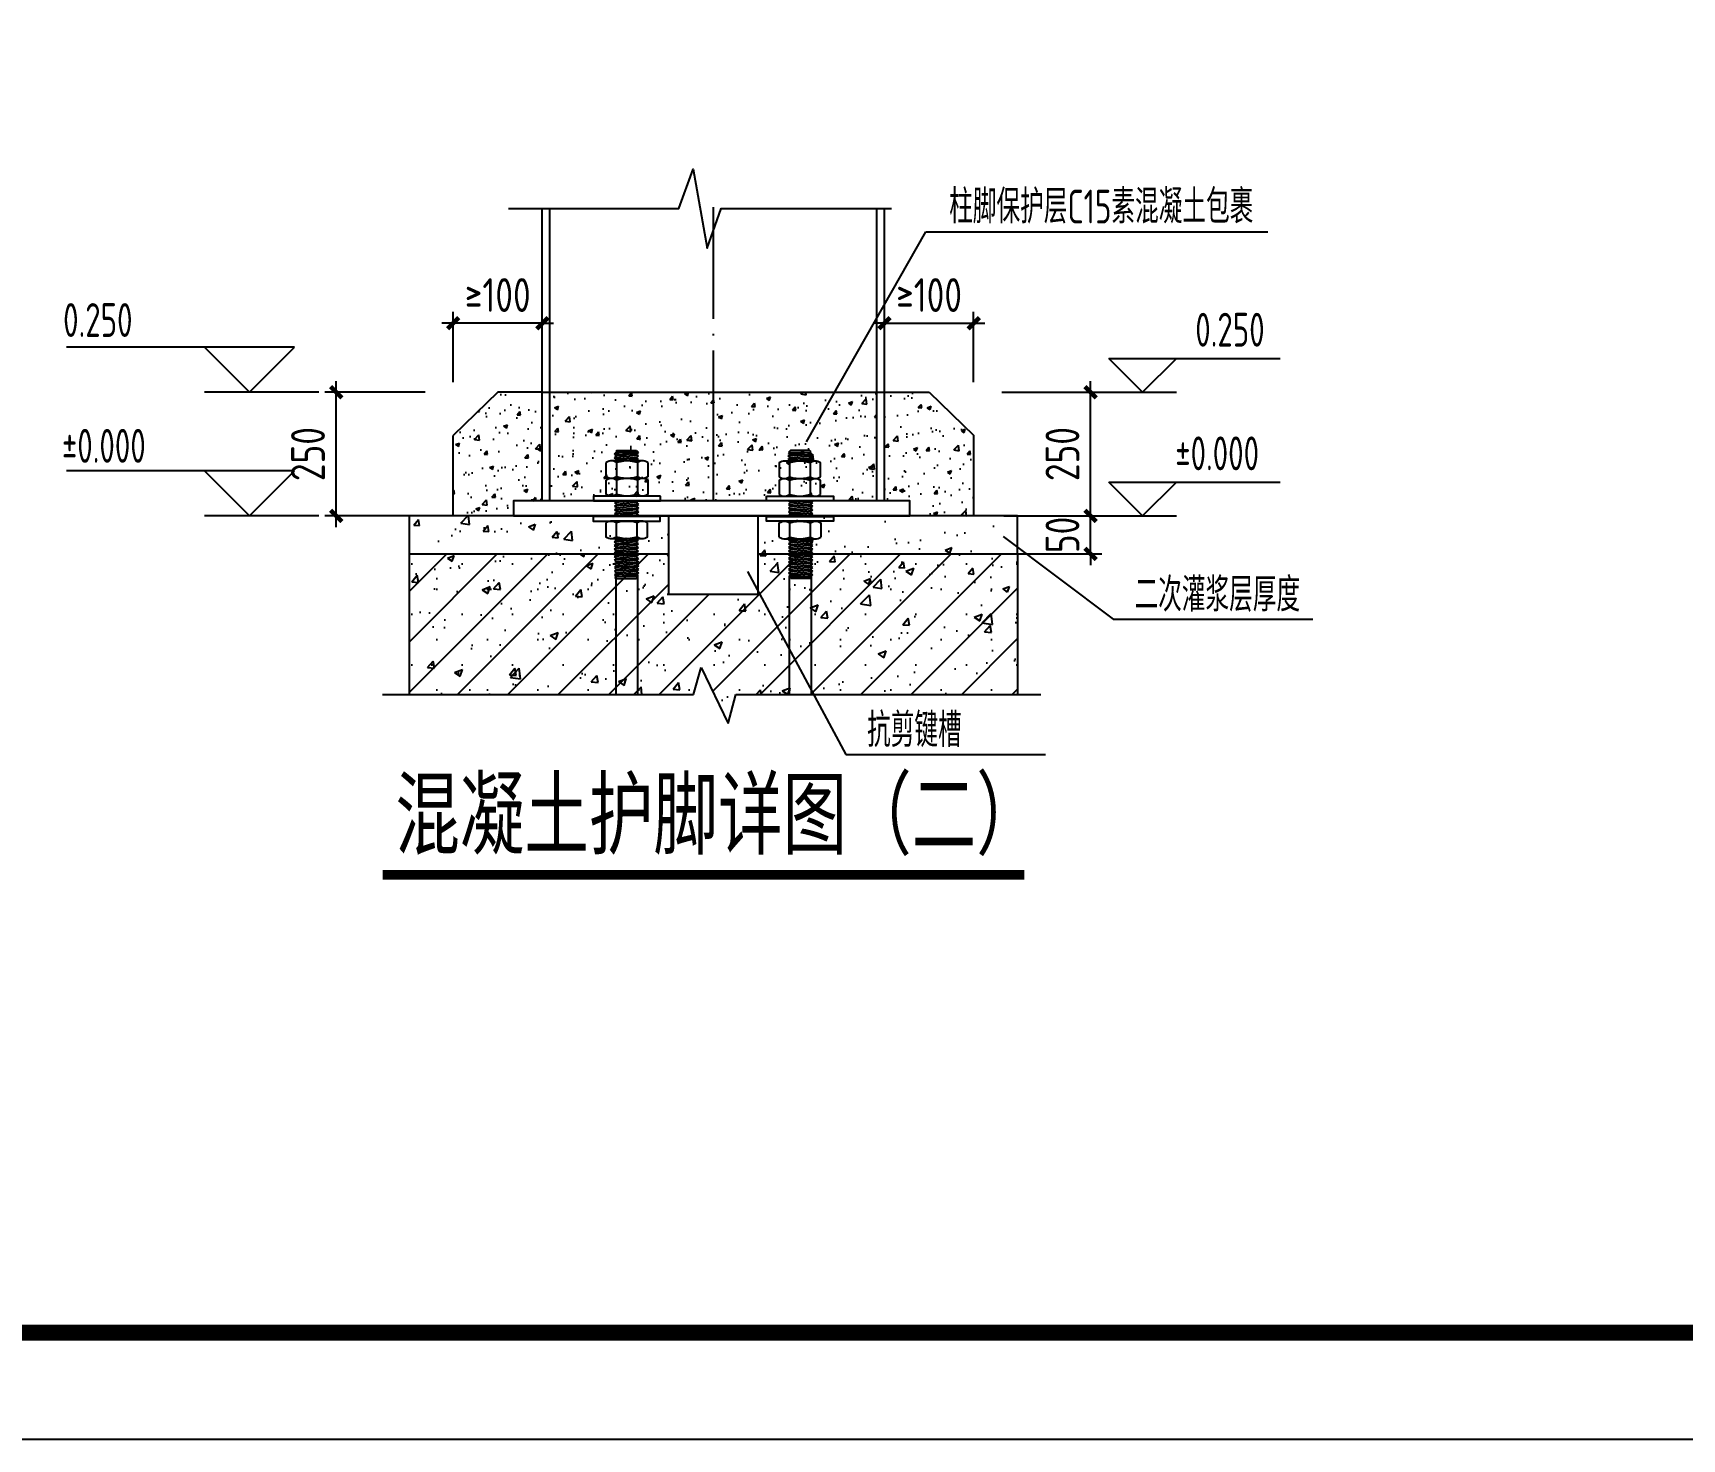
# Model space of a CAD drawing. Extents: x -89996 to 1006241, y -2176 to 440573.
# Drawn here: x 488314 to 510266, y 88594 to 107303 of the extents above; entities that cross this region are included whole.
import ezdxf

# ---------------------------------------------------------------- set-up
doc = ezdxf.new("R2010")
doc.units = 0
doc.header["$LTSCALE"] = 1000
doc.header["$MEASUREMENT"] = 0
doc.linetypes.add('DOTE', pattern=[2.42, 2, -0.2, 0.02, -0.2])
for name, color, linetype in [('AXIS_DIM', 3, 'Continuous'), ('C', 6, 'Continuous'), ('DIM', 146, 'Continuous'), ('DIM_ELEV', 3, 'Continuous'), ('DIM_SYMB', 3, 'Continuous'), ('DOTE', 1, 'DOTE'), ('PUB_TEXT', 7, 'Continuous'), ('PUB_TITLE', 4, 'Continuous'), ('构造线', 7, 'Continuous'), ('标注', 3, 'Continuous'), ('细实线', 6, 'Continuous')]:
    doc.layers.add(name, color=color, linetype=linetype)
doc.styles.add('STYLE3', font='', dxfattribs={"width": 0.7, "height": 6})
doc.styles.add('TSSD_Dimension', font='Tssdeng.shx', dxfattribs={"width": 0.8, "bigfont": 'hztxt.shx'})
doc.styles.get('STYLE3').set_extended_font_data('NSimSun')
doc.dimstyles.new('TSSD_100_150', dxfattribs={"dimtxt": 450, "dimasz": 150, "dimexe": 150, "dimexo": 375, "dimgap": 150, "dimtad": 1, "dimdec": 0, "dimzin": 0, "dimdsep": 46, "dimtxsty": 'TSSD_Dimension', "dimblk": 'ARCHTICK', "dimcen": 0, "dimdle": 150, "dimclrt": 7, "dimadec": 0, "dimazin": 0, "dimtfac": 1, "dimtdec": 0, "dimtix": 1, "dimtmove": 2, "dimatfit": 3, "dimfxl": 0, "dimtolj": 1, "dimtzin": 0, "dimarcsym": 0})
pattern_1 = [(50, (312175, 168212.66), (544.6695, -47.6524), [56.9531, -626.4844]), (355, (312175, 168212.66), (-105.3643, 571.1959), [45.5625, -501.1875]), (100.4514, (312220.37, 168208.7), (439.3056, 523.5432), [48.4027, -532.4298]), (46.1842, (312175, 168364.54), (810.4362, -125.691), [85.4297, -939.7266]), (96.6356, (312242.5, 168354.1), (709.7595, 739.7208), [72.604, -798.6446]), (351.1842, (312175, 168364.5), (709.759, 739.7213), [68.3437, -751.7812]), (21, (312250.9, 168326.57), (453.2763, -305.7387), [56.9531, -626.4844]), (326, (312250.9, 168326.57), (184.7676, 550.6608), [45.5625, -501.1875]), (71.4514, (312288.7, 168301.1), (638.044, 244.9216), [48.4027, -532.4298]), (37.5, (312174.98, 168212.66), (9.23389, 252.79127), [0, -495.1125, 0, -508.78125, 0, -503.08594]), (7.5, (312174.98, 168212.66), (199.76843, 299.5064), [0, -290.08125, 0, -483.72187, 0, -191.7422]), (327.5, (312005.64, 168212.66), (405.37141, -17.1276), [0, -189.84375, 0, -592.3125, 0, -785.9531]), (317.5, (311929.7, 168212.66), (442.857, 76.0172), [0, -246.7969, 0, -393.35625, 0, -558.1406])]

# ---------------------------------------------------------------- blocks, each defined once
blk = doc.blocks.new('_ArchTick')
at = {"color": 0, "linetype": 'ByBlock', "const_width": 0.4}
blk.add_lwpolyline([(-0.5, -0.5), (0.5, 0.5)], dxfattribs=at)
blk = doc.blocks.new('*D310')
at = {"layer": 'AXIS_DIM', "color": 0, "lineweight": -2, "transparency": 16777216}
for p, q in [((493533, 102522), (492200, 102522)), ((492350, 100727), (492350, 102672)), ((493504, 100877), (492200, 100877))]:
    blk.add_line(p, q, dxfattribs=at)
at = {"layer": 'Defpoints', "color": 0, "transparency": 16777216}
for p in [(492350, 102522), (493908, 102522), (493879, 100877)]:
    blk.add_point(p, dxfattribs=at)
at = {"layer": 'AXIS_DIM', "color": 0, "lineweight": -2, "transparency": 16777216, "xscale": 150, "yscale": 150, "zscale": 150}
for p, rotation in [((492350, 102522), 90), ((492350, 100877), 270)]:
    blk.add_blockref('_ArchTick', p, dxfattribs=dict(at, rotation=rotation))
at = {"layer": 'AXIS_DIM', "color": 7, "transparency": 16777216, "insert": (491975, 101700), "char_height": 450, "attachment_point": 5, "rotation": 90, "style": 'TSSD_Dimension'}
blk.add_mtext('\\A1;250', dxfattribs=at)
blk = doc.blocks.new('*D311')
at = {"layer": 'AXIS_DIM', "color": 0, "lineweight": -2, "transparency": 16777216}
for p, q in [((501211, 102522), (502543, 102522)), ((502393, 100727), (502393, 102672)), ((501240, 100877), (502543, 100877))]:
    blk.add_line(p, q, dxfattribs=at)
at = {"layer": 'Defpoints', "color": 0, "transparency": 16777216}
for p in [(500836, 102522), (502393, 102522), (500865, 100877)]:
    blk.add_point(p, dxfattribs=at)
at = {"layer": 'AXIS_DIM', "color": 0, "lineweight": -2, "transparency": 16777216, "xscale": 150, "yscale": 150, "zscale": 150}
for p, rotation in [((502393, 102522), 90), ((502393, 100877), 270)]:
    blk.add_blockref('_ArchTick', p, dxfattribs=dict(at, rotation=rotation))
at = {"layer": 'AXIS_DIM', "color": 7, "transparency": 16777216, "insert": (502018, 101700), "char_height": 450, "attachment_point": 5, "rotation": 90, "style": 'TSSD_Dimension'}
blk.add_mtext('\\A1;250', dxfattribs=at)
blk = doc.blocks.new('*D312')
at = {"layer": 'AXIS_DIM', "color": 0, "lineweight": -2, "transparency": 16777216}
for p, q in [((493908, 103441), (493758, 103441)), ((493908, 102655), (493908, 103591)), ((495094, 103441), (493908, 103441)), ((495094, 102655), (495094, 103591)), ((495094, 103441), (495244, 103441))]:
    blk.add_line(p, q, dxfattribs=at)
at = {"layer": 'Defpoints', "color": 0, "transparency": 16777216}
for p in [(493908, 103441), (493908, 102280), (495094, 102280)]:
    blk.add_point(p, dxfattribs=at)
at = {"layer": 'AXIS_DIM', "color": 0, "lineweight": -2, "transparency": 16777216, "xscale": 150, "yscale": 150, "zscale": 150}
blk.add_blockref('_ArchTick', (493908, 103441), dxfattribs=at)
at = {"layer": 'AXIS_DIM', "color": 0, "lineweight": -2, "transparency": 16777216, "xscale": 150, "yscale": 150, "zscale": 150, "rotation": 180}
blk.add_blockref('_ArchTick', (495094, 103441), dxfattribs=at)
at = {"layer": 'AXIS_DIM', "color": 7, "transparency": 16777216, "insert": (494501, 103816), "char_height": 450, "attachment_point": 5, "style": 'TSSD_Dimension'}
blk.add_mtext('\\A1;≥100', dxfattribs=at)
blk = doc.blocks.new('*D313')
at = {"layer": 'AXIS_DIM', "color": 0, "lineweight": -2, "transparency": 16777216}
for p, q in [((499650, 103441), (499500, 103441)), ((499650, 102655), (499650, 103591)), ((499650, 103441), (500836, 103441)), ((500836, 102655), (500836, 103591)), ((500836, 103441), (500986, 103441))]:
    blk.add_line(p, q, dxfattribs=at)
at = {"layer": 'Defpoints', "color": 0, "transparency": 16777216}
for p in [(500836, 103441), (499650, 102280), (500836, 102280)]:
    blk.add_point(p, dxfattribs=at)
at = {"layer": 'AXIS_DIM', "color": 0, "lineweight": -2, "transparency": 16777216, "xscale": 150, "yscale": 150, "zscale": 150}
blk.add_blockref('_ArchTick', (499650, 103441), dxfattribs=at)
at = {"layer": 'AXIS_DIM', "color": 0, "lineweight": -2, "transparency": 16777216, "xscale": 150, "yscale": 150, "zscale": 150, "rotation": 180}
blk.add_blockref('_ArchTick', (500836, 103441), dxfattribs=at)
at = {"layer": 'AXIS_DIM', "color": 7, "transparency": 16777216, "insert": (500243, 103816), "char_height": 450, "attachment_point": 5, "style": 'TSSD_Dimension'}
blk.add_mtext('\\A1;≥100', dxfattribs=at)
blk = doc.blocks.new('*D319')
at = {"layer": 'AXIS_DIM', "color": 0, "lineweight": -2, "transparency": 16777216}
for p, q in [((502393, 100877), (502393, 101027)), ((501333, 100877), (502543, 100877)), ((502393, 100371), (502393, 100877)), ((501360, 100371), (502543, 100371)), ((502393, 100371), (502393, 100221))]:
    blk.add_line(p, q, dxfattribs=at)
at = {"layer": 'Defpoints', "color": 0, "transparency": 16777216}
for p in [(500958, 100877), (502393, 100877), (500985, 100371)]:
    blk.add_point(p, dxfattribs=at)
at = {"layer": 'AXIS_DIM', "color": 0, "lineweight": -2, "transparency": 16777216, "xscale": 150, "yscale": 150, "zscale": 150}
for p, rotation in [((502393, 100877), 270), ((502393, 100371), 90)]:
    blk.add_blockref('_ArchTick', p, dxfattribs=dict(at, rotation=rotation))
at = {"layer": 'AXIS_DIM', "color": 7, "transparency": 16777216, "insert": (502018, 100624), "char_height": 450, "attachment_point": 5, "rotation": 90, "style": 'TSSD_Dimension'}
blk.add_mtext('\\A1;50', dxfattribs=at)

msp = doc.modelspace()

# ---------------------------------------------------------------- hatches: boundary and pattern name
h = msp.add_hatch()
h.set_pattern_fill('混凝土', color=256, scale=75.9375, style=0)
h.set_pattern_definition(pattern_1)
h.paths.add_polyline_path([(495093.8, 102522.29), (494500.72, 102522.29), (493907.64, 101946.62), (493907.64, 100876.97), (494711.95, 100876.97), (494711.95, 101079.47), (495093.8, 101079.47)])
h = msp.add_hatch()
h.set_pattern_fill('混凝土', color=256, scale=75.9375, style=0)
h.set_pattern_definition([(50, (-62979.4, 72162.25), (544.66945, -47.6524), [56.9531, -626.4844]), (355, (-62979.4, 72162.25), (-105.3643, 571.1959), [45.5625, -501.1875]), (100.4514, (-62934, 72158.3), (439.30556, 523.54315), [48.4027, -532.4298]), (46.1842, (-62979.4, 72314.1), (810.4362, -125.691), [85.4297, -939.7266]), (96.6356, (-62911.9, 72303.65), (709.7595, 739.7208), [72.6041, -798.6446]), (351.1842, (-62979.4, 72314.1), (709.7589, 739.7213), [68.3437, -751.7812]), (21, (-62903.46, 72276.15), (453.2763, -305.73872), [56.9531, -626.4844]), (326, (-62903.46, 72276.15), (184.7676, 550.6608), [45.5625, -501.1875]), (71.4514, (-62865.7, 72250.7), (638.04406, 244.9216), [48.4027, -532.4298]), (37.5, (-62979.4, 72162.25), (9.23389, 252.79127), [0, -495.1125, 0, -508.78125, 0, -503.08594]), (7.5, (-62979.4, 72162.25), (199.76843, 299.5064), [0, -290.08125, 0, -483.72187, 0, -191.74219]), (327.5, (-63148.74, 72162.25), (405.37141, -17.127606), [0, -189.84375, 0, -592.3125, 0, -785.95312]), (317.5, (-63224.68, 72162.25), (442.857, 76.01722), [0, -246.79687, 0, -393.35625, 0, -558.14062])])
h.paths.add_polyline_path([(497371.92, 102522.29), (495195.05, 102522.29), (495195.05, 101079.47), (495773.89, 101079.47), (495773.89, 101141.45), (496666.18, 101141.45), (496666.18, 101079.47), (497371.92, 101079.47)])
h.paths.add_polyline_path([(496360.18, 101163.74), (496360.18, 101163.74), (496360.18, 101163.74)], flags=16)
h.paths.add_polyline_path([(496221.71, 101374.96), (496220.87, 101374.91), (496220.03, 101374.96)], flags=16)
h.paths.add_polyline_path([(496085.73, 101626.23), (496083.24, 101628.25), (496083.24, 101624.21)], flags=16)
h.paths.add_polyline_path([(497371.92, 101079.47), (498077.67, 101079.47), (498077.67, 101141.45), (498969.96, 101141.45), (498969.96, 101079.47), (499548.8, 101079.47), (499548.8, 102522.29), (497371.92, 102522.29)])
h.paths.add_polyline_path([(498686.62, 101699.47), (498697.03, 101707.89), (498683.67, 101721.24), (498659.67, 101721.24)], flags=16)
h.paths.add_polyline_path([(498320.26, 101374.49), (498324.99, 101375.34), (498324.98, 101375.34), (498324.98, 101374.49)], flags=16)
h.paths.add_polyline_path([(498724.02, 101375.34), (498719.29, 101374.49), (498719.29, 101374.49), (498719.29, 101375.34)], flags=16)
h = msp.add_hatch()
h.set_pattern_fill('混凝土', color=256, scale=75.9375, style=0)
h.set_pattern_definition(pattern_1)
h.paths.add_polyline_path([(499650.05, 101079.47), (499988.58, 101079.47), (499988.58, 100876.97), (500836.21, 100876.97), (500836.21, 101946.62), (500243.13, 102522.29), (499650.05, 102522.29)])
at = {"layer": '构造线'}
h = msp.add_hatch(dxfattribs=at)
h.set_pattern_fill('AR-CONC', color=256, scale=5.0625, style=0)
h.set_pattern_definition([(50, (403195.8, 23951.5), (922.31, -80.6916), [96.4406, -1060.847]), (355, (403195.8, 23951.5), (-178.417, 967.224), [77.1525, -848.6775]), (100.451, (403272.7, 23944.8), (743.8964, 886.528), [81.962, -901.5806]), (46.1842, (403195.8, 24208.7), (1372.338, -212.839), [144.661, -1591.27]), (96.6356, (403310.2, 24191), (1201.859, 1252.592), [122.943, -1352.371]), (351.184, (403195.8, 24208.7), (1201.861, 1252.59), [115.729, -1273.016]), (21, (403324.4, 24144.4), (767.5503, -517.719), [96.4406, -1060.847]), (326, (403324.4, 24144.4), (312.873, 932.4516), [77.1525, -848.6775]), (71.4514, (403388.4, 24101.3), (1080.421, 414.7345), [81.962, -901.5806]), (37.5, (403195.83, 23951.53), (15.63605, 428.0599), [0, -838.3905, 0, -861.5362, 0, -851.8922]), (7.5, (403195.83, 23951.53), (338.2745, 507.1642), [0, -491.2042, 0, -819.1024, 0, -324.6834]), (327.5, (402909.08, 23951.53), (686.4274, -29.0018), [0, -321.4687, 0, -1002.9825, 0, -1330.8806]), (317.5, (402780.5, 23951.5), (749.904, 128.7216), [0, -417.9094, 0, -666.0832, 0, -945.118])])
h.paths.add_polyline_path([(496778.84, 99864.47), (496778.84, 100876.97), (493321.92, 100876.97), (493321.92, 99864.47)])
h.paths.add_polyline_path([(497965, 100876.97), (497965, 99864.47), (501421.92, 99864.47), (501421.92, 100876.97)])
at = {"layer": '细实线'}
h = msp.add_hatch(dxfattribs=at)
h.set_pattern_fill('SACNCR', color=256, scale=5062.499998, style=0)
h.set_pattern_definition([(45, (561818.4, 205281.87), (-335.5995, 335.5995), []), (45, (562154, 205281.87), (-335.5995, 335.5995), [0, -474.6094])])
h.paths.add_polyline_path([(496778.84, 99830.08), (496778.84, 100370.72), (493321.92, 100370.72), (493321.92, 98498.63), (497105.3, 98498.63), (497206.55, 98858.99), (497567.56, 98115.75), (497668.81, 98498.63), (501421.92, 98498.63), (501421.92, 100370.72), (497965, 100370.72), (497965, 99830.08)])
h = msp.add_hatch(dxfattribs=at)
h.set_pattern_fill('混凝土', color=256, scale=151.875, style=0)
h.set_pattern_definition([(50, (561818.4, 205281.9), (1089.339, -95.305), [113.906, -1252.969]), (355, (561818.4, 205281.9), (-210.729, 1142.392), [91.125, -1002.375]), (100.4514, (561909.2, 205273.9), (878.611, 1047.086), [96.805, -1064.86]), (46.1842, (561818.4, 205585.6), (1620.872, -251.382), [170.86, -1879.453]), (96.6356, (561953.5, 205564.7), (1419.519, 1479.442), [145.208, -1597.29]), (351.1842, (561818.4, 205585.6), (1419.518, 1479.443), [136.687, -1503.562]), (21, (561970.3, 205509.7), (906.5526, -611.4774), [113.906, -1252.969]), (326, (561970.3, 205509.7), (369.535, 1101.322), [91.125, -1002.375]), (71.4514, (562045.8, 205458.7), (1276.088, 489.843), [96.805, -1064.86]), (37.5, (561818.4, 205281.87), (18.4678, 505.5825), [0, -990.225, 0, -1017.5625, 0, -1006.172]), (7.5, (561818.4, 205281.9), (399.5369, 599.0128), [0, -580.1625, 0, -967.4437, 0, -383.4844]), (327.5, (561479.74, 205281.87), (810.7428, -34.2552), [0, -379.6875, 0, -1184.625, 0, -1571.9062]), (317.5, (561327.86, 205281.9), (885.714, 152.0344), [0, -493.5937, 0, -786.7125, 0, -1116.2812])])
h.paths.add_polyline_path([(497965, 100370.72), (497965, 99864.47), (496778.84, 99864.47), (496778.84, 100370.72), (493321.92, 100370.72), (493321.92, 98498.63), (497105.3, 98498.63), (497206.55, 98858.99), (497567.56, 98115.75), (497668.81, 98498.63), (501421.92, 98498.63), (501421.92, 100370.72)])

# ---------------------------------------------------------------- linework, layer by layer
for p, q in [((494500.72, 102522.29), (493907.64, 101946.62)), ((495093.8, 102522.29), (494500.72, 102522.29)), ((495093.8, 102522.29), (499650.05, 102522.29)), ((495195.05, 102522.29), (499548.8, 102522.29)), ((499650.05, 102522.29), (500243.13, 102522.29)), ((500243.13, 102522.29), (500836.21, 101946.62)), ((493907.64, 100876.97), (493907.64, 101946.62)), ((500836.21, 100876.97), (500836.21, 101946.62))]:
    msp.add_line(p, q)
msp.add_lwpolyline([(496778.84, 100876.97), (497965, 100876.97), (497965, 99830.08), (496778.84, 99830.08)], close=True)
at = {"layer": 'C', "color": 1, "linetype": 'ByBlock', "const_width": 128.24, "elevation": -27272.66}
msp.add_lwpolyline([(492970.65, 96101.65), (501511.95, 96101.65)], dxfattribs=at)
at = {"layer": 'DIM'}
for p, q in [((498612.53, 101863.99), (500200.86, 104657.11)), ((500200.86, 104657.11), (504750.51, 104657.11))]:
    msp.add_line(p, q, dxfattribs=at)
at = {"layer": 'DIM_ELEV'}
for p, q in [((491796.68, 103122.29), (488758.68, 103122.29)), ((491196.68, 102522.29), (490596.68, 103122.29)), ((491196.68, 102522.29), (491796.68, 103122.29)), ((492119.71, 102522.29), (490596.68, 102522.29)), ((491796.68, 101476.97), (488758.68, 101476.97)), ((491196.68, 100876.97), (490596.68, 101476.97)), ((491196.68, 100876.97), (491796.68, 101476.97)), ((492119.71, 100876.97), (490596.68, 100876.97))]:
    msp.add_line(p, q, dxfattribs=at)
at = {"layer": 'DIM_SYMB', "elevation": -13636.33}
msp.add_lwpolyline([(494643.84, 104966.4), (496912.37, 104966.4), (497103.43, 105491.35), (497288.56, 104441.45), (497474.81, 104966.4), (499743.33, 104966.4)], dxfattribs=at)
at = {"layer": 'DOTE'}
msp.add_line((497371.92, 101079.47), (497371.92, 104986.29), dxfattribs=at)
at = {"layer": 'PUB_TITLE'}
msp.add_lwpolyline([(396096.09, 88593.71), (544696.09, 88593.71), (544696.09, 172593.71), (396096.09, 172593.71)], close=True, dxfattribs=at)
at = {"layer": 'PUB_TITLE', "const_width": 212.12}
msp.add_lwpolyline([(399631.44, 90007.85), (399631.44, 171179.57), (543281.95, 171179.57), (543281.95, 90007.85)], close=True, dxfattribs=at)
at = {"layer": '构造线', "color": 4}
for p, q in [((495093.8, 101079.47), (495093.8, 104966.4)), ((495195.05, 101079.47), (495195.05, 104966.4)), ((499548.8, 101079.47), (499548.8, 104966.4)), ((499650.05, 101079.47), (499650.05, 104966.4))]:
    msp.add_line(p, q, dxfattribs=at)
at = {"layer": '构造线', "color": 6}
for p, q in [((493321.92, 100370.72), (493321.92, 98498.63)), ((501421.92, 100370.72), (501421.92, 98498.63))]:
    msp.add_line(p, q, dxfattribs=at)
at = {"layer": '构造线', "color": 4}
msp.add_lwpolyline([(494711.95, 100876.97), (499988.58, 100876.97), (499988.58, 101079.47), (494711.95, 101079.47)], close=True, dxfattribs=at)
at = {"layer": '构造线', "color": 6}
msp.add_lwpolyline([(497965, 100370.72), (501421.92, 100370.72), (501421.92, 100876.97), (493321.92, 100876.97), (493321.92, 100370.72), (496778.84, 100370.72)], dxfattribs=at)
at = {"layer": '标注'}
for p, q in [((503085.76, 102522.29), (502635.76, 102972.29)), ((502635.76, 102972.29), (504914.26, 102972.29)), ((503085.76, 102522.29), (503535.76, 102972.29)), ((502393.49, 102522.29), (503535.76, 102522.29)), ((503085.76, 100876.97), (502635.76, 101326.97)), ((502635.76, 101326.97), (504914.26, 101326.97)), ((503085.76, 100876.97), (503535.76, 101326.97)), ((502393.49, 100876.97), (503535.76, 100876.97))]:
    msp.add_line(p, q, dxfattribs=at)
at = {"layer": '细实线', "color": 0}
for p, q in [((496055.29, 101650.24), (496085.73, 101674.84)), ((496375.08, 101626.23), (496055.29, 101650.83)), ((496085.73, 101626.23), (496055.29, 101650.83)), ((496056.87, 101699.18), (496087.31, 101723.78)), ((496087.31, 101675.17), (496056.87, 101699.77)), ((496376.66, 101674.58), (496056.87, 101699.18)), ((496087.31, 101748.38), (496073.7, 101734.77)), ((496090.45, 101721.24), (496073.7, 101734.77)), ((496344.64, 101650.24), (496085.73, 101674.84)), ((496087.31, 101748.38), (496346.21, 101748.38)), ((496373.35, 101721.24), (496090.45, 101721.24)), ((496346.21, 101699.18), (496114, 101721.24)), ((496375.08, 101626.23), (496344.64, 101650.83)), ((496346.21, 101748.38), (496373.42, 101721.17)), ((496346.21, 101699.18), (496373.42, 101721.17)), ((496376.66, 101674.58), (496346.21, 101699.18)), ((496346.21, 101650.57), (496376.66, 101675.17)), ((498367.19, 101674.58), (498397.63, 101699.18)), ((498367.19, 101674.58), (498686.98, 101699.18)), ((498397.63, 101650.57), (498367.19, 101675.17)), ((498368.77, 101626.23), (498399.21, 101650.83)), ((498368.77, 101626.23), (498688.56, 101650.83)), ((498397.63, 101748.38), (498370.42, 101721.17)), ((498397.63, 101699.18), (498370.42, 101721.17)), ((498370.5, 101721.24), (498653.4, 101721.24)), ((498656.54, 101748.38), (498397.63, 101748.38)), ((498397.63, 101699.18), (498629.85, 101721.24)), ((498399.21, 101650.24), (498658.11, 101674.84)), ((498653.4, 101721.24), (498670.14, 101734.77)), ((498656.54, 101748.38), (498670.14, 101734.77)), ((498686.98, 101699.18), (498656.54, 101723.78)), ((498656.54, 101675.17), (498686.98, 101699.77)), ((498688.56, 101650.24), (498658.11, 101674.84)), ((498658.11, 101626.23), (498688.56, 101650.83)), ((495962.91, 101596.87), (495944.77, 101586.09)), ((495944.77, 101397.25), (495944.77, 101586.09)), ((495982.68, 101604.25), (495962.91, 101596.87)), ((496003.45, 101608), (495982.68, 101604.25)), ((496024.55, 101608), (496003.45, 101608)), ((496429.42, 101608.47), (496014, 101608.47)), ((496045.32, 101604.25), (496024.55, 101608)), ((496065.09, 101596.87), (496045.32, 101604.25)), ((496063.75, 101608.47), (496085.73, 101626.23)), ((496083.24, 101586.09), (496065.09, 101596.87)), ((496128.51, 101598.47), (496083.24, 101586.09)), ((496083.24, 101586.09), (496083.24, 101397.25)), ((496272.67, 101608.47), (496085.73, 101626.23)), ((496174.84, 101605.96), (496128.51, 101598.47)), ((496221.71, 101608.47), (496174.84, 101605.96)), ((496268.58, 101605.96), (496221.71, 101608.47)), ((496314.91, 101598.47), (496268.58, 101605.96)), ((496360.18, 101586.09), (496314.91, 101598.47)), ((496353.1, 101608.47), (496375.08, 101626.23)), ((496378.32, 101596.87), (496360.18, 101586.09)), ((496360.18, 101586.09), (496360.18, 101397.25)), ((496398.09, 101604.25), (496378.32, 101596.87)), ((496418.86, 101608), (496398.09, 101604.25)), ((496439.97, 101608), (496418.86, 101608)), ((496460.73, 101604.25), (496439.97, 101608)), ((496480.5, 101596.87), (496460.73, 101604.25)), ((496498.65, 101586.09), (496480.5, 101596.87)), ((496498.65, 101586.09), (496498.65, 101397.25)), ((498245.2, 101586.09), (498263.34, 101596.87)), ((498245.2, 101586.09), (498245.2, 101397.25)), ((498263.34, 101596.87), (498283.11, 101604.25)), ((498283.11, 101604.25), (498303.88, 101608)), ((498303.88, 101608), (498324.98, 101608)), ((498314.43, 101608.47), (498729.85, 101608.47)), ((498324.98, 101608), (498345.75, 101604.25)), ((498345.75, 101604.25), (498365.52, 101596.87)), ((498365.52, 101596.87), (498383.67, 101586.09)), ((498390.75, 101608.47), (498368.77, 101626.23)), ((498383.67, 101586.09), (498428.94, 101598.47)), ((498383.67, 101586.09), (498383.67, 101397.25)), ((498428.94, 101598.47), (498475.27, 101605.96)), ((498471.18, 101608.47), (498658.11, 101626.23)), ((498475.27, 101605.96), (498522.14, 101608.47)), ((498522.14, 101608.47), (498569.01, 101605.96)), ((498569.01, 101605.96), (498615.34, 101598.47)), ((498615.34, 101598.47), (498660.61, 101586.09)), ((498680.09, 101608.47), (498658.11, 101626.23)), ((498660.61, 101586.09), (498678.75, 101596.87)), ((498660.61, 101586.09), (498660.61, 101397.25)), ((498678.75, 101596.87), (498698.52, 101604.25)), ((498698.52, 101604.25), (498719.29, 101608)), ((498719.29, 101608), (498740.4, 101608)), ((498740.4, 101608), (498761.16, 101604.25)), ((498761.16, 101604.25), (498780.93, 101596.87)), ((498780.93, 101596.87), (498799.08, 101586.09)), ((498799.08, 101397.25), (498799.08, 101586.09)), ((495962.91, 101386.48), (495944.77, 101397.25)), ((495962.91, 101363.35), (495944.77, 101352.57)), ((495944.77, 101163.74), (495944.77, 101352.57)), ((495982.68, 101379.09), (495962.91, 101386.48)), ((495982.68, 101370.74), (495962.91, 101363.35)), ((496003.45, 101375.34), (495982.68, 101379.09)), ((496003.45, 101374.49), (495982.68, 101370.74)), ((496024.55, 101375.34), (496003.45, 101375.34)), ((496024.55, 101374.49), (496003.45, 101374.49)), ((496429.42, 101374.96), (496014, 101374.96)), ((496045.32, 101379.09), (496024.55, 101375.34)), ((496045.32, 101370.74), (496024.55, 101374.49)), ((496065.09, 101386.48), (496045.32, 101379.09)), ((496065.09, 101363.35), (496045.32, 101370.74)), ((496083.23, 101397.25), (496065.09, 101386.48)), ((496083.24, 101352.57), (496065.09, 101363.35)), ((496128.5, 101384.87), (496083.23, 101397.25)), ((496128.51, 101364.96), (496083.24, 101352.57)), ((496083.24, 101352.57), (496083.24, 101163.74)), ((496174.84, 101377.38), (496128.5, 101384.87)), ((496174.84, 101372.45), (496128.51, 101364.96)), ((496221.71, 101374.87), (496174.84, 101377.38)), ((496221.71, 101374.96), (496174.84, 101372.45)), ((496268.58, 101377.38), (496221.71, 101374.87)), ((496268.58, 101372.45), (496221.71, 101374.96)), ((496314.91, 101384.87), (496268.58, 101377.38)), ((496314.91, 101364.96), (496268.58, 101372.45)), ((496360.18, 101397.25), (496314.91, 101384.87)), ((496360.18, 101352.57), (496314.91, 101364.96)), ((496378.32, 101386.48), (496360.18, 101397.25)), ((496378.32, 101363.35), (496360.18, 101352.57)), ((496360.18, 101352.57), (496360.18, 101163.74)), ((496398.09, 101379.09), (496378.32, 101386.48)), ((496398.09, 101370.74), (496378.32, 101363.35)), ((496418.86, 101375.34), (496398.09, 101379.09)), ((496418.86, 101374.49), (496398.09, 101370.74)), ((496439.96, 101375.34), (496418.86, 101375.34)), ((496439.97, 101374.49), (496418.86, 101374.49)), ((496460.73, 101379.09), (496439.96, 101375.34)), ((496460.73, 101370.74), (496439.97, 101374.49)), ((496480.5, 101386.48), (496460.73, 101379.09)), ((496480.5, 101363.35), (496460.73, 101370.74)), ((496498.65, 101397.25), (496480.5, 101386.48)), ((496498.65, 101352.57), (496480.5, 101363.35)), ((496498.65, 101352.57), (496498.65, 101163.74)), ((498245.2, 101397.25), (498263.34, 101386.48)), ((498245.2, 101352.57), (498263.34, 101363.35)), ((498245.2, 101352.57), (498245.2, 101163.74)), ((498263.34, 101386.48), (498283.11, 101379.09)), ((498263.34, 101363.35), (498283.11, 101370.74)), ((498283.11, 101379.09), (498303.88, 101375.34)), ((498283.11, 101370.74), (498303.88, 101374.49)), ((498303.88, 101375.34), (498324.99, 101375.34)), ((498303.88, 101374.49), (498324.98, 101374.49)), ((498314.43, 101374.96), (498729.85, 101374.96)), ((498324.98, 101374.49), (498345.75, 101370.74)), ((498324.99, 101375.34), (498345.75, 101379.09)), ((498345.75, 101379.09), (498365.52, 101386.48)), ((498345.75, 101370.74), (498365.52, 101363.35)), ((498365.52, 101386.48), (498383.67, 101397.25)), ((498365.52, 101363.35), (498383.67, 101352.57)), ((498383.67, 101397.25), (498428.94, 101384.87)), ((498383.67, 101352.57), (498428.94, 101364.96)), ((498383.67, 101352.57), (498383.67, 101163.74)), ((498428.94, 101384.87), (498475.27, 101377.38)), ((498428.94, 101364.96), (498475.27, 101372.45)), ((498475.27, 101377.38), (498522.14, 101374.87)), ((498475.27, 101372.45), (498522.14, 101374.96)), ((498522.14, 101374.87), (498569.01, 101377.38)), ((498522.14, 101374.96), (498569.01, 101372.45)), ((498569.01, 101377.38), (498615.34, 101384.87)), ((498569.01, 101372.45), (498615.34, 101364.96)), ((498615.34, 101384.87), (498660.61, 101397.25)), ((498615.34, 101364.96), (498660.61, 101352.57)), ((498660.61, 101397.25), (498678.76, 101386.48)), ((498660.61, 101352.57), (498678.75, 101363.35)), ((498660.61, 101352.57), (498660.61, 101163.74)), ((498678.75, 101363.35), (498698.52, 101370.74)), ((498678.76, 101386.48), (498698.53, 101379.09)), ((498698.52, 101370.74), (498719.29, 101374.49)), ((498698.53, 101379.09), (498719.29, 101375.34)), ((498719.29, 101375.34), (498740.4, 101375.34)), ((498719.29, 101374.49), (498740.4, 101374.49)), ((498740.4, 101375.34), (498761.17, 101379.09)), ((498740.4, 101374.49), (498761.16, 101370.74)), ((498761.16, 101370.74), (498780.93, 101363.35)), ((498761.17, 101379.09), (498780.94, 101386.48)), ((498780.93, 101363.35), (498799.08, 101352.57)), ((498780.94, 101386.48), (498799.08, 101397.25)), ((498799.08, 101163.74), (498799.08, 101352.57)), ((495962.91, 101152.96), (495944.77, 101163.74)), ((495982.68, 101145.58), (495962.91, 101152.96)), ((496003.45, 101141.83), (495982.68, 101145.58)), ((496024.55, 101141.83), (496003.45, 101141.83)), ((496045.32, 101145.58), (496024.55, 101141.83)), ((496065.09, 101152.96), (496045.32, 101145.58)), ((496084.26, 101079.09), (496053.81, 101054.49)), ((496374.41, 101079.15), (496054.62, 101054.55)), ((496054.62, 101055.15), (496085.07, 101030.55)), ((496085.07, 101030.55), (496054.62, 101005.95)), ((496374.41, 101029.96), (496054.62, 101005.36)), ((496054.62, 101005.95), (496085.07, 100981.35)), ((496085.07, 100980.76), (496054.62, 100956.16)), ((496374.41, 100980.17), (496054.62, 100955.57)), ((496083.23, 101163.74), (496065.09, 101152.96)), ((496128.5, 101151.35), (496083.23, 101163.74)), ((496343.97, 101055.15), (496085.07, 101030.55)), ((496343.97, 101005.95), (496085.07, 100981.35)), ((496174.84, 101143.86), (496128.5, 101151.35)), ((496221.71, 101141.36), (496174.84, 101143.86)), ((496268.58, 101143.86), (496221.71, 101141.36)), ((496314.91, 101151.35), (496268.58, 101143.86)), ((496360.18, 101163.74), (496314.91, 101151.35)), ((496374.41, 101079.15), (496343.97, 101054.55)), ((496343.97, 101055.15), (496374.41, 101030.55)), ((496374.41, 101029.96), (496343.97, 101005.36)), ((496343.97, 101005.36), (496374.41, 100980.76)), ((496374.41, 100980.17), (496343.97, 100955.57)), ((496378.32, 101152.96), (496360.18, 101163.74)), ((496398.09, 101145.58), (496378.32, 101152.96)), ((496418.86, 101141.83), (496398.09, 101145.58)), ((496439.96, 101141.83), (496418.86, 101141.83)), ((496460.73, 101145.58), (496439.96, 101141.83)), ((496480.5, 101152.96), (496460.73, 101145.58)), ((496498.65, 101163.74), (496480.5, 101152.96)), ((498245.2, 101163.74), (498263.34, 101152.96)), ((498263.34, 101152.96), (498283.11, 101145.58)), ((498283.11, 101145.58), (498303.88, 101141.83)), ((498303.88, 101141.83), (498324.99, 101141.83)), ((498324.99, 101141.83), (498345.75, 101145.58)), ((498345.75, 101145.58), (498365.52, 101152.96)), ((498365.52, 101152.96), (498383.67, 101163.74)), ((498369.43, 101079.15), (498399.88, 101054.55)), ((498369.43, 101079.15), (498689.22, 101054.55)), ((498399.88, 101055.15), (498369.43, 101030.55)), ((498369.43, 101029.96), (498399.88, 101005.36)), ((498369.43, 101029.96), (498689.22, 101005.36)), ((498399.88, 101005.36), (498369.43, 100980.76)), ((498369.43, 100980.17), (498399.88, 100955.57)), ((498369.43, 100980.17), (498689.22, 100955.57)), ((498383.67, 101163.74), (498428.94, 101151.35)), ((498399.88, 101055.15), (498658.78, 101030.55)), ((498399.88, 101005.95), (498658.78, 100981.35)), ((498428.94, 101151.35), (498475.27, 101143.86)), ((498475.27, 101143.86), (498522.14, 101141.36)), ((498522.14, 101141.36), (498569.01, 101143.86)), ((498569.01, 101143.86), (498615.34, 101151.35)), ((498615.34, 101151.35), (498660.61, 101163.74)), ((498689.22, 101055.15), (498658.78, 101030.55)), ((498658.78, 101030.55), (498689.22, 101005.95)), ((498689.22, 101005.95), (498658.78, 100981.35)), ((498658.78, 100980.76), (498689.22, 100956.16)), ((498659.59, 101079.09), (498690.03, 101054.49)), ((498660.61, 101163.74), (498678.76, 101152.96)), ((498678.76, 101152.96), (498698.53, 101145.58)), ((498698.53, 101145.58), (498719.29, 101141.83)), ((498719.29, 101141.83), (498740.4, 101141.83)), ((498740.4, 101141.83), (498761.17, 101145.58)), ((498761.17, 101145.58), (498780.94, 101152.96)), ((498780.94, 101152.96), (498799.08, 101163.74)), ((495959.15, 100795.71), (495941.01, 100784.93)), ((495941.01, 100784.93), (495941.01, 100596.1)), ((495978.92, 100803.09), (495959.15, 100795.71)), ((495999.69, 100806.84), (495978.92, 100803.09)), ((495999.69, 100806.84), (495978.93, 100803.09)), ((496020.8, 100806.84), (495999.69, 100806.84)), ((496020.8, 100806.84), (495999.69, 100806.84)), ((496425.66, 100807.32), (496010.24, 100807.32)), ((496425.66, 100807.32), (496010.24, 100807.32)), ((496041.56, 100803.09), (496020.8, 100806.84)), ((496041.57, 100803.09), (496020.8, 100806.84)), ((496061.33, 100795.71), (496041.56, 100803.09)), ((496054.62, 100956.16), (496085.07, 100931.56)), ((496374.41, 100931.56), (496054.62, 100906.96)), ((496085.07, 100931.56), (496054.62, 100906.96)), ((496054.62, 100907.55), (496085.07, 100882.95)), ((496079.48, 100784.93), (496061.33, 100795.71)), ((496085.07, 100882.95), (496069.37, 100870.27)), ((496124.75, 100797.32), (496079.48, 100784.93)), ((496079.48, 100596.1), (496079.48, 100784.93)), ((496343.97, 100956.16), (496085.07, 100931.56)), ((496343.97, 100907.55), (496085.07, 100882.95)), ((496085.07, 100808.29), (496343.97, 100808.29)), ((496171.08, 100804.81), (496124.75, 100797.32)), ((496374.41, 100883.54), (496201.86, 100870.27)), ((496311.15, 100797.32), (496264.82, 100804.81)), ((496356.42, 100784.93), (496311.15, 100797.32)), ((496343.97, 100956.16), (496374.41, 100931.56)), ((496374.41, 100931.56), (496343.97, 100906.96)), ((496343.97, 100907.55), (496374.41, 100882.95)), ((496374.57, 100795.71), (496356.42, 100784.93)), ((496356.42, 100596.1), (496356.42, 100784.93)), ((496374.41, 100883.54), (496357.99, 100870.27)), ((496394.34, 100803.09), (496374.57, 100795.71)), ((496415.1, 100806.84), (496394.34, 100803.09)), ((496415.11, 100806.84), (496394.34, 100803.09)), ((496436.21, 100806.84), (496415.1, 100806.84)), ((496436.21, 100806.84), (496415.11, 100806.84)), ((496456.98, 100803.09), (496436.21, 100806.84)), ((496456.98, 100803.09), (496436.21, 100806.84)), ((496476.75, 100795.71), (496456.98, 100803.09)), ((496494.89, 100784.93), (496476.75, 100795.71)), ((496494.89, 100596.1), (496494.89, 100784.93)), ((498248.96, 100784.93), (498267.1, 100795.71)), ((498248.96, 100596.1), (498248.96, 100784.93)), ((498267.1, 100795.71), (498286.87, 100803.09)), ((498286.87, 100803.09), (498307.64, 100806.84)), ((498286.87, 100803.09), (498307.64, 100806.84)), ((498307.64, 100806.84), (498328.74, 100806.84)), ((498307.64, 100806.84), (498328.74, 100806.84)), ((498318.19, 100807.32), (498733.61, 100807.32)), ((498318.19, 100807.32), (498733.61, 100807.32)), ((498328.74, 100806.84), (498349.51, 100803.09)), ((498328.74, 100806.84), (498349.51, 100803.09)), ((498349.51, 100803.09), (498369.28, 100795.71)), ((498369.28, 100795.71), (498387.42, 100784.93)), ((498399.88, 100956.16), (498369.43, 100931.56)), ((498369.43, 100931.56), (498399.88, 100906.96)), ((498369.43, 100931.56), (498689.22, 100906.96)), ((498399.88, 100907.55), (498369.43, 100882.95)), ((498369.43, 100883.54), (498385.86, 100870.27)), ((498369.43, 100883.54), (498541.99, 100870.27)), ((498387.42, 100784.93), (498432.69, 100797.32)), ((498387.42, 100596.1), (498387.42, 100784.93)), ((498399.88, 100956.16), (498658.78, 100931.56)), ((498399.88, 100907.55), (498658.78, 100882.95)), ((498658.78, 100808.29), (498399.88, 100808.29)), ((498432.69, 100797.32), (498479.03, 100804.81)), ((498572.77, 100804.81), (498619.1, 100797.32)), ((498619.1, 100797.32), (498664.37, 100784.93)), ((498689.22, 100956.16), (498658.78, 100931.56)), ((498658.78, 100931.56), (498689.22, 100906.96)), ((498689.22, 100907.55), (498658.78, 100882.95)), ((498658.78, 100882.95), (498674.48, 100870.27)), ((498664.37, 100784.93), (498682.51, 100795.71)), ((498664.37, 100596.1), (498664.37, 100784.93)), ((498682.51, 100795.71), (498702.28, 100803.09)), ((498702.28, 100803.09), (498723.05, 100806.84)), ((498702.28, 100803.09), (498723.05, 100806.84)), ((498723.05, 100806.84), (498744.15, 100806.84)), ((498723.05, 100806.84), (498744.15, 100806.84)), ((498744.15, 100806.84), (498764.92, 100803.09)), ((498744.15, 100806.84), (498764.92, 100803.09)), ((498764.92, 100803.09), (498784.69, 100795.71)), ((498784.69, 100795.71), (498802.84, 100784.93)), ((498802.84, 100784.93), (498802.83, 100596.1)), ((495959.16, 100585.32), (495941.01, 100596.1)), ((495978.93, 100577.94), (495959.16, 100585.32)), ((495999.69, 100574.19), (495978.93, 100577.94)), ((496020.8, 100574.19), (495999.69, 100574.19)), ((496425.66, 100573.71), (496010.24, 100573.71)), ((496041.57, 100577.94), (496020.8, 100574.19)), ((496061.34, 100585.32), (496041.57, 100577.94)), ((496371.32, 100555.95), (496051.53, 100531.35)), ((496081.98, 100555.95), (496051.53, 100531.35)), ((496060, 100573.71), (496081.98, 100555.95)), ((496079.48, 100596.1), (496061.34, 100585.32)), ((496124.75, 100583.71), (496079.48, 100596.1)), ((496268.91, 100573.71), (496081.98, 100555.95)), ((496171.08, 100576.22), (496124.75, 100583.71)), ((496217.95, 100573.71), (496171.08, 100576.22)), ((496264.82, 100576.22), (496217.95, 100573.71)), ((496311.15, 100583.71), (496264.82, 100576.22)), ((496356.42, 100596.1), (496311.15, 100583.71)), ((496371.32, 100555.95), (496340.88, 100531.35)), ((496349.34, 100573.71), (496371.32, 100555.95)), ((496374.57, 100585.32), (496356.42, 100596.1)), ((496394.34, 100577.94), (496374.57, 100585.32)), ((496415.11, 100574.19), (496394.34, 100577.94)), ((496436.21, 100574.19), (496415.11, 100574.19)), ((496456.98, 100577.94), (496436.21, 100574.19)), ((496476.75, 100585.32), (496456.98, 100577.94)), ((496494.89, 100596.1), (496476.75, 100585.32)), ((498248.96, 100596.1), (498267.1, 100585.32)), ((498267.1, 100585.32), (498286.87, 100577.94)), ((498286.87, 100577.94), (498307.64, 100574.19)), ((498307.64, 100574.19), (498328.74, 100574.19)), ((498318.19, 100573.71), (498733.61, 100573.71)), ((498328.74, 100574.19), (498349.51, 100577.94)), ((498349.51, 100577.94), (498369.28, 100585.32)), ((498369.28, 100585.32), (498387.42, 100596.1)), ((498394.51, 100573.71), (498372.52, 100555.95)), ((498372.52, 100555.95), (498402.97, 100531.35)), ((498372.52, 100555.95), (498692.31, 100531.35)), ((498387.42, 100596.1), (498432.69, 100583.71)), ((498432.69, 100583.71), (498479.03, 100576.22)), ((498474.94, 100573.71), (498661.87, 100555.95)), ((498479.03, 100576.22), (498525.9, 100573.71)), ((498525.9, 100573.71), (498572.76, 100576.22)), ((498572.76, 100576.22), (498619.1, 100583.71)), ((498619.1, 100583.71), (498664.37, 100596.1)), ((498683.85, 100573.71), (498661.87, 100555.95)), ((498661.87, 100555.95), (498692.31, 100531.35)), ((498664.37, 100596.1), (498682.51, 100585.32)), ((498682.51, 100585.32), (498702.28, 100577.94)), ((498702.28, 100577.94), (498723.05, 100574.19)), ((498723.05, 100574.19), (498744.15, 100574.19)), ((498744.15, 100574.19), (498764.92, 100577.94)), ((498764.92, 100577.94), (498784.69, 100585.32)), ((498784.69, 100585.32), (498802.83, 100596.1)), ((496051.53, 100531.94), (496081.98, 100507.35)), ((496081.98, 100507.35), (496051.53, 100482.75)), ((496372.13, 100507.41), (496052.34, 100482.81)), ((496052.34, 100483.4), (496082.78, 100458.8)), ((496082.78, 100458.8), (496052.34, 100434.2)), ((496372.13, 100458.21), (496052.34, 100433.61)), ((496052.34, 100434.2), (496082.78, 100409.6)), ((496372.13, 100409.6), (496052.34, 100385)), ((496082.78, 100409.6), (496052.34, 100385)), ((496052.34, 100385.59), (496082.78, 100360.99)), ((496372.13, 100360.99), (496052.34, 100336.39)), ((496082.78, 100360.99), (496052.34, 100336.39)), ((496052.34, 100336.98), (496082.78, 100312.38)), ((496340.88, 100531.94), (496081.98, 100507.35)), ((496341.69, 100483.4), (496082.78, 100458.8)), ((496341.69, 100434.2), (496082.78, 100409.6)), ((496341.69, 100385.59), (496082.78, 100360.99)), ((496341.69, 100336.98), (496082.78, 100312.38)), ((496340.88, 100531.94), (496371.32, 100507.35)), ((496372.13, 100507.41), (496341.69, 100482.81)), ((496341.69, 100483.4), (496372.13, 100458.8)), ((496372.13, 100458.21), (496341.69, 100433.61)), ((496341.69, 100434.2), (496372.13, 100409.6)), ((496372.13, 100409.6), (496341.69, 100385)), ((496341.69, 100385.59), (496372.13, 100360.99)), ((496372.13, 100360.99), (496341.69, 100336.39)), ((496341.69, 100336.39), (496372.13, 100311.79)), ((498371.72, 100507.41), (498402.16, 100482.81)), ((498371.72, 100507.41), (498691.51, 100482.81)), ((498402.16, 100483.4), (498371.72, 100458.8)), ((498371.72, 100458.21), (498402.16, 100433.61)), ((498371.72, 100458.21), (498691.51, 100433.61)), ((498402.16, 100434.2), (498371.72, 100409.6)), ((498371.72, 100409.6), (498402.16, 100385)), ((498371.72, 100409.6), (498691.51, 100385)), ((498402.16, 100385.59), (498371.72, 100360.99)), ((498371.72, 100360.99), (498402.16, 100336.39)), ((498371.72, 100360.99), (498691.51, 100336.39)), ((498402.16, 100336.39), (498371.72, 100311.79)), ((498402.97, 100531.94), (498372.52, 100507.35)), ((498402.16, 100483.4), (498661.06, 100458.8)), ((498402.16, 100434.2), (498661.06, 100409.6)), ((498402.16, 100385.59), (498661.06, 100360.99)), ((498402.16, 100336.98), (498661.06, 100312.38)), ((498402.97, 100531.94), (498661.87, 100507.35)), ((498691.51, 100483.4), (498661.06, 100458.8)), ((498661.06, 100458.8), (498691.51, 100434.2)), ((498691.51, 100434.2), (498661.06, 100409.6)), ((498661.06, 100409.6), (498691.51, 100385)), ((498691.51, 100385.59), (498661.06, 100360.99)), ((498661.06, 100360.99), (498691.51, 100336.39)), ((498691.51, 100336.98), (498661.06, 100312.38)), ((498692.31, 100531.94), (498661.87, 100507.35)), ((498661.87, 100507.35), (498692.31, 100482.75)), ((496082.78, 100311.79), (496052.34, 100287.2)), ((496372.94, 100311.86), (496053.15, 100287.26)), ((496053.15, 100287.85), (496083.59, 100263.25)), ((496372.94, 100263.25), (496053.15, 100238.65)), ((496083.59, 100263.25), (496053.15, 100238.65)), ((496053.15, 100239.24), (496083.59, 100214.64)), ((496083.59, 100214.64), (496053.15, 100190.04)), ((496372.94, 100214.05), (496053.15, 100189.45)), ((496053.15, 100189.45), (496083.59, 100164.85)), ((496372.94, 100164.85), (496053.15, 100140.25)), ((496083.59, 100164.85), (496053.15, 100140.25)), ((496053.15, 100140.84), (496083.59, 100116.24)), ((496372.94, 100116.83), (496053.15, 100092.23)), ((496083.59, 100116.24), (496053.15, 100091.64)), ((496342.49, 100287.85), (496083.59, 100263.25)), ((496342.49, 100239.24), (496083.59, 100214.64)), ((496342.49, 100189.45), (496083.59, 100164.85)), ((496342.49, 100140.84), (496083.59, 100116.24)), ((496372.94, 100311.86), (496342.49, 100287.26)), ((496342.49, 100287.85), (496372.94, 100263.25)), ((496372.94, 100263.25), (496342.49, 100238.65)), ((496342.49, 100239.24), (496372.94, 100214.64)), ((496372.94, 100214.05), (496342.49, 100189.45)), ((496342.49, 100189.45), (496372.94, 100164.85)), ((496372.94, 100164.85), (496342.49, 100140.25)), ((496342.49, 100140.84), (496372.94, 100116.24)), ((496372.94, 100116.83), (496342.49, 100092.23)), ((498370.91, 100311.86), (498401.35, 100287.26)), ((498370.91, 100311.86), (498690.7, 100287.26)), ((498401.35, 100287.85), (498370.91, 100263.25)), ((498370.91, 100263.25), (498401.35, 100238.65)), ((498370.91, 100263.25), (498690.7, 100238.65)), ((498401.35, 100239.24), (498370.91, 100214.64)), ((498370.91, 100214.05), (498401.35, 100189.45)), ((498370.91, 100214.05), (498690.7, 100189.45)), ((498401.35, 100189.45), (498370.91, 100164.85)), ((498370.91, 100164.85), (498401.35, 100140.25)), ((498370.91, 100164.85), (498690.7, 100140.25)), ((498401.35, 100140.84), (498370.91, 100116.24)), ((498370.91, 100116.83), (498401.35, 100092.23)), ((498370.91, 100116.83), (498690.7, 100092.23)), ((498401.35, 100287.85), (498660.26, 100263.25)), ((498401.35, 100239.24), (498660.26, 100214.64)), ((498401.35, 100189.45), (498660.26, 100164.85)), ((498401.35, 100140.84), (498660.26, 100116.24)), ((498690.7, 100287.85), (498660.26, 100263.25)), ((498660.26, 100263.25), (498690.7, 100238.65)), ((498690.7, 100239.24), (498660.26, 100214.64)), ((498660.26, 100214.64), (498690.7, 100190.04)), ((498690.7, 100189.45), (498660.26, 100164.85)), ((498660.26, 100164.85), (498690.7, 100140.25)), ((498690.7, 100140.84), (498660.26, 100116.24)), ((498660.26, 100116.24), (498690.7, 100091.64)), ((498661.06, 100311.79), (498691.51, 100287.2)), ((496053.15, 100092.23), (496086.73, 100070.17)), ((496086.73, 100070.17), (496061.51, 100056.64)), ((496083.59, 100043.04), (496061.51, 100056.64)), ((496083.59, 100043.04), (496342.49, 100043.04)), ((496369.63, 100070.17), (496086.73, 100070.17)), ((496342.49, 100092.23), (496110.28, 100070.17)), ((496342.49, 100092.23), (496369.63, 100070.17)), ((496342.49, 100043.04), (496369.63, 100070.17)), ((498401.35, 100092.23), (498374.22, 100070.17)), ((498401.35, 100043.04), (498374.22, 100070.17)), ((498374.22, 100070.17), (498657.12, 100070.17)), ((498401.35, 100092.23), (498633.57, 100070.17)), ((498660.26, 100043.04), (498401.35, 100043.04)), ((498690.7, 100092.23), (498657.12, 100070.17)), ((498657.12, 100070.17), (498682.34, 100056.64)), ((498660.26, 100043.04), (498682.34, 100056.64))]:
    msp.add_line(p, q, dxfattribs=at)
at = {"layer": '细实线'}
for p, q in [((501228.75, 100604.81), (502692.74, 99501.65)), ((497823.64, 100139.55), (499132.8, 97700.33)), ((502692.74, 99501.65), (505352.63, 99501.65)), ((497105.3, 98498.63), (497206.55, 98858.99)), ((497206.55, 98858.99), (497567.56, 98115.75)), ((492964.54, 98498.63), (497105.3, 98498.63)), ((497567.56, 98115.75), (497668.81, 98498.63)), ((497668.81, 98498.63), (501729.77, 98498.63)), ((499132.8, 97700.33), (501792.7, 97700.33))]:
    msp.add_line(p, q, dxfattribs=at)
at = {"layer": '细实线', "color": 4, "ltscale": 100}
for p, q in [((496071.94, 100070.01), (496071.94, 98498.63)), ((496362.63, 100070.01), (496362.63, 98498.63)), ((498381.21, 100070.01), (498381.21, 98498.63)), ((498671.91, 100070.01), (498671.91, 98498.63))]:
    msp.add_line(p, q, dxfattribs=at)
at = {"layer": '细实线', "color": 4}
for points in [[(496666.18, 101141.45), (495773.89, 101141.45), (495773.89, 101079.47), (496666.18, 101079.47)], [(498077.67, 101141.45), (498969.96, 101141.45), (498969.96, 101079.47), (498077.67, 101079.47)], [(496663.9, 100870.27), (495771.61, 100870.27), (495771.61, 100808.29), (496663.9, 100808.29)], [(498079.95, 100870.27), (498972.24, 100870.27), (498972.24, 100808.29), (498079.95, 100808.29)]]:
    msp.add_lwpolyline(points, close=True, dxfattribs=at)

# ---------------------------------------------------------------- texts
at = {"style": 'STYLE3', "width": 0.7}
msp.add_text('混凝土护脚详图（二）', height=899.909, dxfattribs=at).set_placement((493136.51, 96467.58, -27272.66))
at = {"layer": 'PUB_TEXT', "style": 'TSSD_Dimension', "width": 0.7}
for s, p in [('柱脚保护层C15素混凝土包裹', (500509.68, 104768.71)), ('0.250', (488714.87, 103258.76)), ('0.250', (503785.69, 103129.79)), ('%%p0.000', (488698.68, 101584.57)), ('%%p0.000', (503519.18, 101484.47)), ('二次灌浆层厚度', (502977.38, 99604.51)), ('抗剪键槽', (499417.44, 97803.19))]:
    msp.add_text(s, height=450, dxfattribs=at).set_placement(p)

# ---------------------------------------------------------------- dimensions: what is measured, and where the dimension line sits
at = {"layer": 'AXIS_DIM'}
dim = msp.add_linear_dim(base=(493907.64, 103441.43), p1=(495093.8, 102279.55), p2=(493907.64, 102279.55), text='≥100', dimstyle='TSSD_100_150', dxfattribs=at)
dim.commit()
dim.dimension.update_dxf_attribs({"geometry": '*D312', "text_midpoint": (494500.72, 103816.43)})
for base, p1, p2, angle, text, picture, middle in [((500836.21, 103441.43), (499650.05, 102279.55), (500836.21, 102279.55), 180, '≥100', '*D313', (500243.13, 103816.43)), ((492350.35, 102522.29), (493878.8, 100876.97), (493907.64, 102522.29), 90, '250', '*D310', (491975.35, 101699.63)), ((502393.49, 102522.29), (500865.05, 100876.97), (500836.21, 102522.29), 90, '250', '*D311', (502018.49, 101699.63)), ((502393.49, 100876.97), (500984.7, 100370.72), (500958.12, 100876.97), 90, '50', '*D319', (502018.49, 100623.85))]:
    dim = msp.add_linear_dim(base=base, p1=p1, p2=p2, angle=angle, text=text, dimstyle='TSSD_100_150', dxfattribs=at)
    dim.commit()
    dim.dimension.update_dxf_attribs({"geometry": picture, "text_midpoint": middle})

doc.saveas('drawing.dxf')
